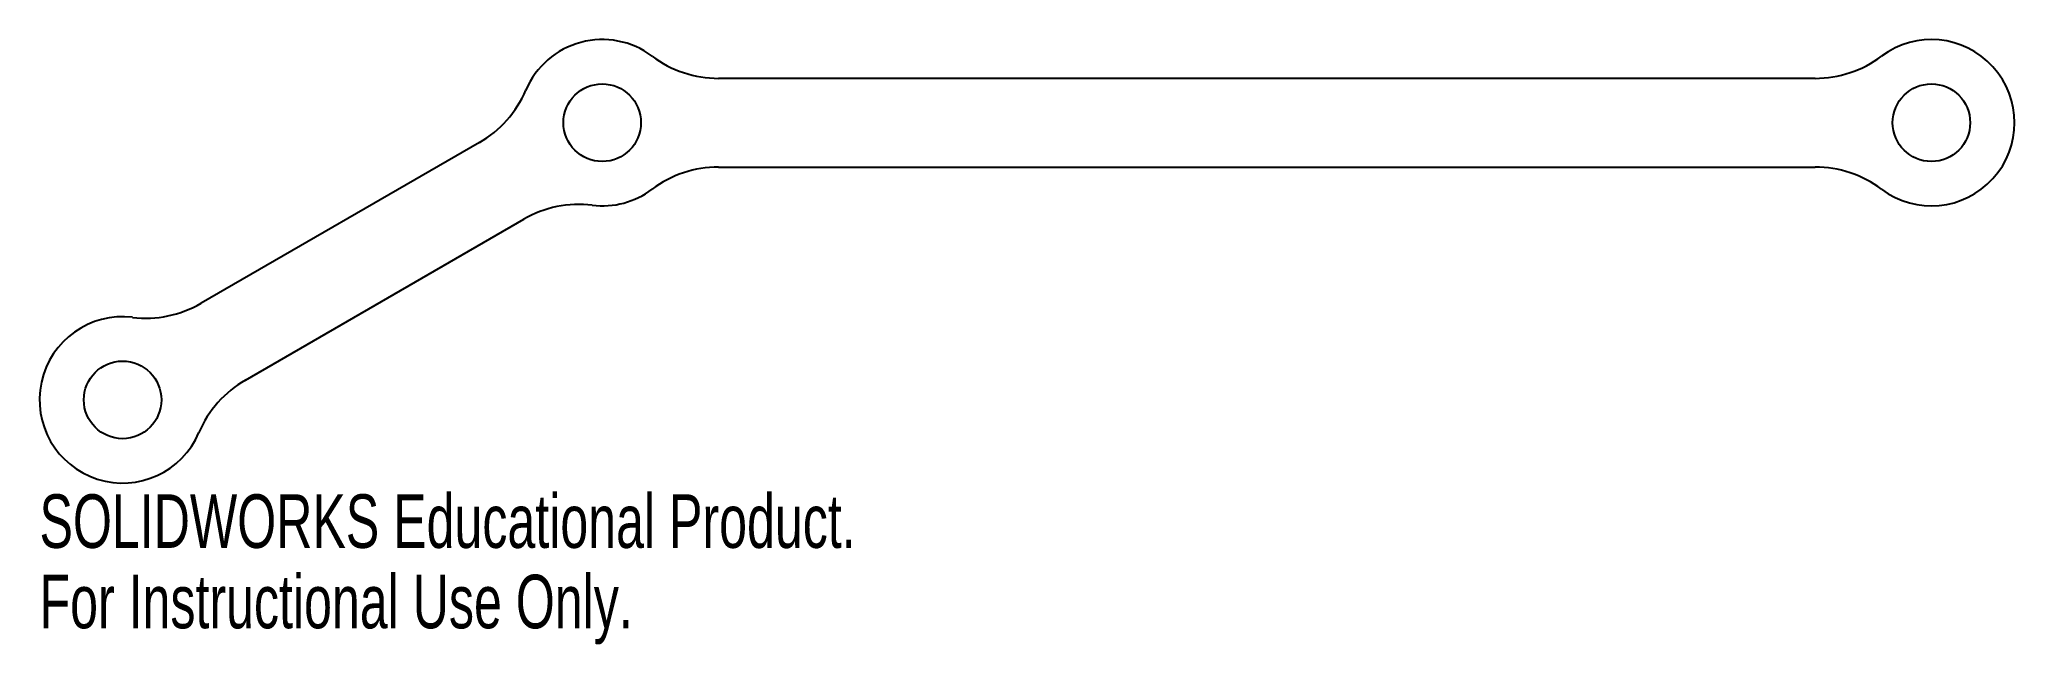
# Model space of a CAD drawing. Header units: millimetres. Extents: x -171 to 8, y -47 to 8.
import ezdxf

# ---------------------------------------------------------------- set-up
doc = ezdxf.new("R2010")
doc.units = ezdxf.units.MM
doc.styles.add('SLDTEXTSTYLE0', font='TXT', dxfattribs={"width": 0.7})

msp = doc.modelspace()

# ---------------------------------------------------------------- linework, layer by layer
at = {"color": 7, "linetype": 'Continuous', "lineweight": 25}
for p, q in [((-10.5, 4), (-109.5, 4)), ((-131.09, -1.79), (-156.21, -16.29)), ((-109.5, -4), (-10.5, -4)), ((-152.21, -23.21), (-127.09, -8.71))]:
    msp.add_line(p, q, dxfattribs=at)
for centre in [(-120, 0), (0, 0), (-163.3, -25)]:
    msp.add_circle(centre, 3.5, dxfattribs=at)
for centre, radius, start, end in [((-120, 0), 7.5, 53.1301, 156.8699), ((0, 0), 7.5, 233.1301, 126.8699), ((-109.5, 14), 10, 233.1301, 270), ((-10.5, 14), 10, 270, 306.8699), ((-136.09, 6.87), 10, 300, 336.8699), ((-109.5, -14), 10, 90, 126.8699), ((-10.5, -14), 10, 53.1301, 90), ((-120, 0), 7.5, 263.1301, 306.8699), ((-122.09, -17.37), 10, 83.1301, 120), ((-163.3, -25), 7.5, 83.1301, 336.8699), ((-161.21, -7.63), 10, 263.1301, 300), ((-147.21, -31.87), 10, 120, 156.8699)]:
    msp.add_arc(centre, radius, start, end, dxfattribs=at)

# ---------------------------------------------------------------- texts
at = {"color": 7, "linetype": 'Continuous', "char_height": 4.8336, "attachment_point": 1, "style": 'SLDTEXTSTYLE0'}
for s, insert in [('SOLIDWORKS Educational Product.', (-170.8, -33.52)), ('For Instructional Use Only.', (-170.8, -40.77))]:
    msp.add_mtext(s, dxfattribs=dict(at, insert=insert))

doc.saveas('drawing.dxf')
